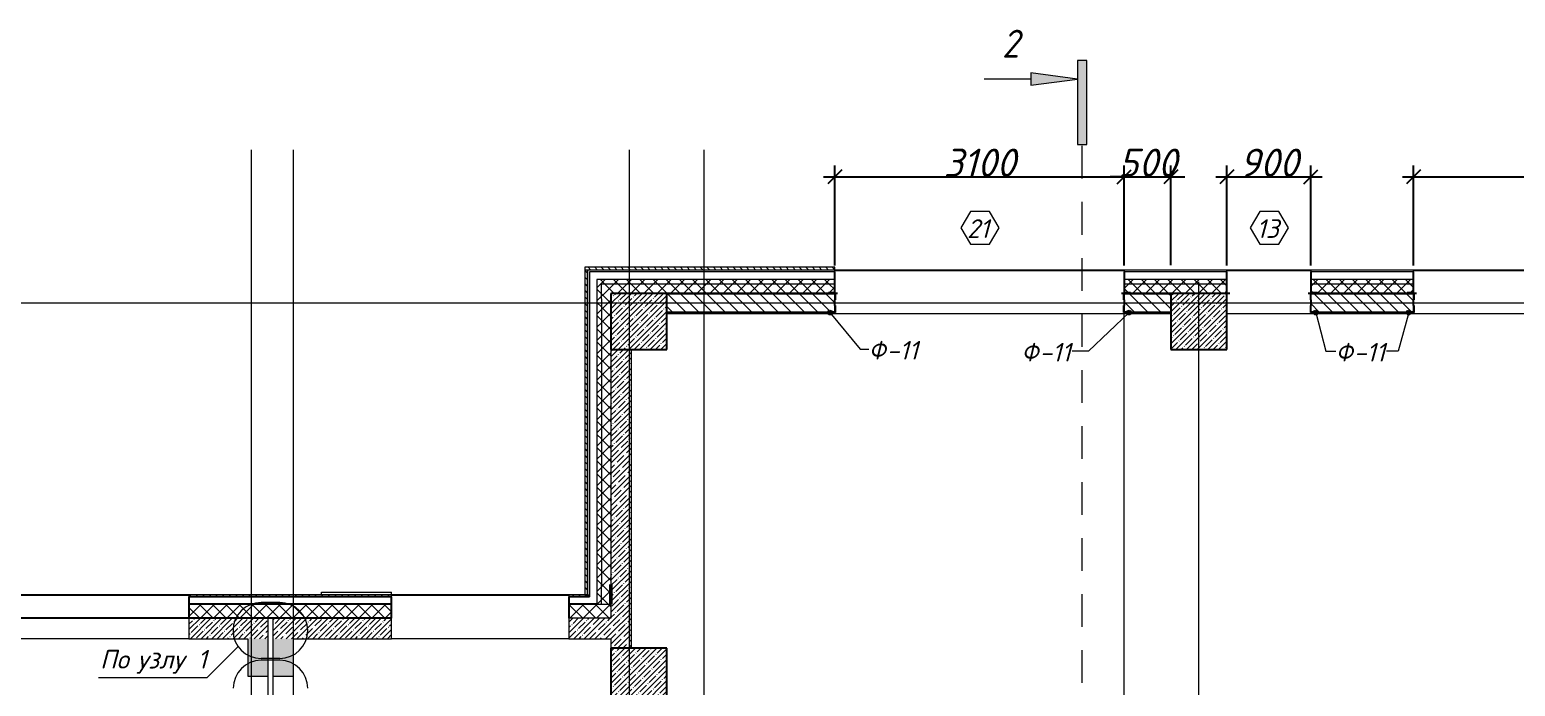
# Model space of a CAD drawing. Header units: millimetres. Extents: x 12986 to 523328, y -9759 to 30092.
# Drawn here: x 275031 to 290947, y 20125 to 27158 of the extents above; entities that cross this region are included whole.
import ezdxf

# ---------------------------------------------------------------- set-up
doc = ezdxf.new("R2010")
doc.units = ezdxf.units.MM
doc.linetypes.add('01 Штриховая _4 мм_', pattern=[600, 350, -250])
for name, color, linetype, lineweight in [('A-ANNO-DIMS', 7, 'Continuous', 9), ('A-DETL', 7, 'Continuous', 9), ('A-DETL-1', 7, 'Continuous', 50), ('A-DETL-2', 7, 'Continuous', 5), ('A-FLOR', 7, 'Continuous', 9), ('A-GENM-1', 7, 'Continuous', 25), ('A-GENM-IDEN', 7, 'Continuous', 9), ('A-GLAZ-IDEN', 7, 'Continuous', 9), ('A-WALL', 7, 'Continuous', 5), ('A-WALL-1', 7, 'Continuous', 25), ('A-WALL-FNSH-1', 7, 'Continuous', 9), ('A-WALL-PATT-1', 7, 'Continuous', 5), ('G-ANNO-SYMB-1', 7, '01 Штриховая _4 мм_', 9), ('G-ANNO-TEXT', 7, 'Continuous', 9), ('I-WALL', 7, 'Continuous', 5), ('S-COLS', 7, 'Continuous', 9), ('S-COLS-1', 7, 'Continuous', 5), ('S-COLS-2', 7, 'Continuous', 25), ('Оси-1', 7, 'Continuous', 20)]:
    doc.layers.add(name, color=color, linetype=linetype, lineweight=lineweight)
for name, color, linetype, lineweight, true_color in [('A-DETL-GENF-2', 7, 'Continuous', 5, 0xce0000), ('A-WALL-3', 7, 'Continuous', 5, 0x000000), ('A-WALL-4', 7, 'Continuous', 25, 0x000000), ('A-WALL-PATT-2', 7, 'Continuous', 5, 0xce0000), ('I-WALL-1', 7, 'Continuous', 5, 0x800000)]:
    doc.layers.add(name, color=color, linetype=linetype, lineweight=lineweight, true_color=true_color)
doc.styles.add('ISOCPEUR_I_1', font='isocpeui.ttf', dxfattribs={"width": 0.9, "height": 250})
doc.styles.add('ISOCPEUR_I_2', font='isocpeui.ttf', dxfattribs={"height": 300})
doc.styles.add('ISOCPEUR_I_3', font='isocpeui.ttf', dxfattribs={"width": 0.9, "height": 200})
doc.dimstyles.new('ISO-2_0_0_9К_СРЕДНИЙ_2', dxfattribs={"dimscale": 304.8, "dimtxt": 199.196235, "dimasz": 0.492126, "dimexe": 0.393701, "dimexo": 0, "dimgap": 0, "dimtad": 1, "dimdec": 0, "dimzin": 0, "dimdsep": 46, "dimtxsty": 'ISOCPEUR_I_2', "dimblk1": 'OBLIQUE', "dimblk2": 'OBLIQUE', "dimsah": 1, "dimcen": 0.09, "dimdle": 0.393701, "dimazin": 0, "dimtfac": 1, "dimtdec": 4, "dimtix": 1, "dimtmove": 0, "dimatfit": 3, "dimfxl": 1, "dimtvp": 1, "dimtolj": 1, "dimtzin": 0, "dimarcsym": 2})
doc.dimstyles.new('ISO-2_0_0_9К_СРЕДНИЙ_ФОН_1', dxfattribs={"dimscale": 304.8, "dimtxt": 199.196235, "dimasz": 0.492126, "dimexe": 0.393701, "dimexo": 0, "dimgap": 0.164042, "dimtad": 1, "dimdec": 0, "dimdsep": 46, "dimtxsty": 'ISOCPEUR_I_3', "dimblk1": 'OBLIQUE', "dimblk2": 'OBLIQUE', "dimsah": 1, "dimcen": 0.09, "dimdle": 0.393701, "dimazin": 0, "dimtfac": 1, "dimtdec": 4, "dimtix": 1, "dimtmove": 0, "dimatfit": 3, "dimfxl": 1, "dimtvp": 1, "dimtfill": 1, "dimtolj": 1, "dimtzin": 0, "dimarcsym": 2})
pattern_1 = [(45, (239096.85, -2765.93), (-57.02463, 57.02463), []), (45, (239153.876, -2765.93), (-57.02463, 57.02463), [100.806, -20.161, 3.353, -16.808])]
pattern_2 = [(135, (239096.85, -2765.933), (-35.35534, -35.35534), [])]
pattern_3 = [(45, (239096.85, -2765.93), (-70.71068, 70.71068), []), (135, (239096.85, -2765.93), (-70.71068, -70.71068), [])]
pattern_4 = [(135, (239096.85, -2765.93), (-70.71068, -70.71068), [])]

# ---------------------------------------------------------------- blocks, each defined once
blk = doc.blocks.new('Колонна_Несущая_Прямоугольное сечение - 600х600-V20-АР1_1_Кладочный план 2 этажа')
at = {"layer": 'S-COLS-1'}
h = blk.add_hatch(dxfattribs=at)
h.set_pattern_fill('FP_30', color=256, style=0, pattern_type=2)
h.set_pattern_definition([(45, (-42460, -23000), (-57.02463, 57.02463), []), (45, (-42402.975, -23000), (-57.02463, 57.02463), [100.806, -20.161, 3.353, -16.808])])
h.paths.add_polyline_path([(-300, -300), (300, -300), (300, 300), (-300, 300)], flags=0)
at = {"layer": 'S-COLS-2'}
for p, q in [((300, 300), (-300, 300)), ((-300, 300), (-300, -300)), ((300, -300), (300, 300)), ((-300, -300), (300, -300))]:
    blk.add_line(p, q, dxfattribs=at)
blk = doc.blocks.new('Фахверк_СКБ_Уголок - Ф-11_200х2500 h-28441216-АР1_1_Кладочный план 2 этажа')
at = {"layer": 'A-GENM-1'}
for p, q in [((200, 156), (125, 156)), ((125, 156), (125, 81)), ((125, 81), (131, 81)), ((131, 19), (125, 19)), ((125, 19), (125, -56)), ((131, 81), (131, 150)), ((131, 150), (200, 150)), ((131, -50), (131, 19)), ((200, 150), (200, 156)), ((125, -56), (200, -56)), ((200, -50), (131, -50)), ((200, -56), (200, -50))]:
    blk.add_line(p, q, dxfattribs=at)
blk = doc.blocks.new('Колонна_Несущая_Прямоугольное сечение - 600х600-30049897-АР1_1_Кладочный план 2 этажа')
at = {"layer": 'S-COLS-1'}
h = blk.add_hatch(dxfattribs=at)
h.set_pattern_fill('FP_65', color=256, style=0, pattern_type=2)
h.set_pattern_definition([(45, (-42460, -26800), (-57.02463, 57.02463), []), (45, (-42402.975, -26800), (-57.02463, 57.02463), [100.806, -20.161, 3.353, -16.808])])
h.paths.add_polyline_path([(-300, -300), (300, -300), (300, 300), (-300, 300), (-300, 73)], flags=0)
at = {"layer": 'S-COLS-2'}
for p, q in [((300, 300), (-300, 300)), ((-300, 300), (-300, -300)), ((300, -300), (300, 300)), ((-300, -300), (300, -300))]:
    blk.add_line(p, q, dxfattribs=at)
blk = doc.blocks.new('Колонна_Несущая_Прямоугольное сечение - 600х600-V79-АР1_1_Кладочный план 2 этажа')
at = {"layer": 'S-COLS-1'}
h = blk.add_hatch(dxfattribs=at)
h.set_pattern_fill('FP_68', color=256, style=0, pattern_type=2)
h.set_pattern_definition([(45, (-48460, -26800), (-57.02463, 57.02463), []), (45, (-48402.975, -26800), (-57.02463, 57.02463), [100.806, -20.161, 3.353, -16.808])])
h.paths.add_polyline_path([(-300, -300), (300, -300), (300, 300), (-300, 300)], flags=0)
at = {"layer": 'S-COLS-2'}
for p, q in [((300, 300), (-300, 300)), ((-300, 300), (-300, -300)), ((300, -300), (300, 300)), ((-300, -300), (300, -300))]:
    blk.add_line(p, q, dxfattribs=at)
blk = doc.blocks.new('Разрез - Заголовок разреза-10218885-АР1_1_Кладочный план 2 этажа')
at = {"layer": 'G-ANNO-SYMB-1'}
for points in [[(0, 0.5), (0, -0.5), (-9, -0.5), (-9, 0.5)], [(-6.34, -5.5), (-7.66, -5.5), (-7, -0.5)]]:
    blk.add_hatch(color=256, dxfattribs=at).paths.add_polyline_path(points, flags=0)
for p, q in [((0, 0.5), (-9, 0.5)), ((-9, 0.5), (-9, -0.5)), ((0, -0.5), (0, 0.5)), ((-9, -0.5), (0, -0.5)), ((-7, -0.5), (-7.66, -5.5)), ((-6.34, -5.5), (-7, -0.5)), ((-7.66, -5.5), (-6.34, -5.5)), ((-7, -5.5), (-7, -10.5))]:
    blk.add_line(p, q, dxfattribs=at)
blk = doc.blocks.new('_Oblique')
at = {"color": 0, "linetype": 'ByBlock', "lineweight": -2}
blk.add_line((-0.5, -0.5), (0.5, 0.5), dxfattribs=at)
blk = doc.blocks.new('*D2076')
at = {"layer": 'A-ANNO-DIMS', "color": 0, "lineweight": -2, "transparency": 16777216}
for p, q in [((283657, 24634), (283657, 25704)), ((286757, 24634), (286757, 25704)), ((283537, 25584), (286877, 25584))]:
    blk.add_line(p, q, dxfattribs=at)
at = {"layer": 'Defpoints', "color": 0, "transparency": 16777216}
for p in [(286757, 25584), (283657, 24634), (286757, 24634)]:
    blk.add_point(p, dxfattribs=at)
at = {"layer": 'A-ANNO-DIMS', "color": 0, "lineweight": -2, "transparency": 16777216, "xscale": 150, "yscale": 150, "zscale": 150, "rotation": 180}
blk.add_blockref('_Oblique', (283657, 25584), dxfattribs=at)
at = {"layer": 'A-ANNO-DIMS', "color": 0, "lineweight": -2, "transparency": 16777216, "xscale": 150, "yscale": 150, "zscale": 150}
blk.add_blockref('_Oblique', (286757, 25584), dxfattribs=at)
at = {"layer": 'A-ANNO-DIMS', "color": 0, "transparency": 16777216, "insert": (285207, 25734), "char_height": 300, "width": 560.81, "attachment_point": 5, "style": 'ISOCPEUR_I_2'}
blk.add_mtext('\\A1;3100', dxfattribs=at)
blk = doc.blocks.new('*D2077')
at = {"layer": 'A-ANNO-DIMS', "color": 0, "lineweight": -2, "transparency": 16777216}
for p, q in [((286757, 24634), (286757, 25704)), ((287257, 24637), (287257, 25704)), ((286757, 25584), (286607, 25584)), ((286757, 25584), (287257, 25584)), ((287257, 25584), (287407, 25584))]:
    blk.add_line(p, q, dxfattribs=at)
at = {"layer": 'Defpoints', "color": 0, "transparency": 16777216}
for p in [(287257, 25584), (286757, 24634), (287257, 24637)]:
    blk.add_point(p, dxfattribs=at)
at = {"layer": 'A-ANNO-DIMS', "color": 0, "lineweight": -2, "transparency": 16777216, "xscale": 150, "yscale": 150, "zscale": 150}
blk.add_blockref('_Oblique', (286757, 25584), dxfattribs=at)
at = {"layer": 'A-ANNO-DIMS', "color": 0, "lineweight": -2, "transparency": 16777216, "xscale": 150, "yscale": 150, "zscale": 150, "rotation": 180}
blk.add_blockref('_Oblique', (287257, 25584), dxfattribs=at)
at = {"layer": 'A-ANNO-DIMS', "color": 0, "transparency": 16777216, "insert": (287007, 25734), "char_height": 300, "width": 455.09, "attachment_point": 5, "style": 'ISOCPEUR_I_2'}
blk.add_mtext('\\A1;500', dxfattribs=at)
blk = doc.blocks.new('*D2293')
at = {"layer": 'A-ANNO-DIMS', "color": 0, "lineweight": -2, "transparency": 16777216}
for p, q in [((287857, 24634), (287857, 25704)), ((288757, 24634), (288757, 25704)), ((287737, 25584), (288877, 25584))]:
    blk.add_line(p, q, dxfattribs=at)
at = {"layer": 'Defpoints', "color": 0, "transparency": 16777216}
for p in [(288757, 25584), (287857, 24634), (288757, 24634)]:
    blk.add_point(p, dxfattribs=at)
at = {"layer": 'A-ANNO-DIMS', "color": 0, "lineweight": -2, "transparency": 16777216, "xscale": 150, "yscale": 150, "zscale": 150, "rotation": 180}
blk.add_blockref('_Oblique', (287857, 25584), dxfattribs=at)
at = {"layer": 'A-ANNO-DIMS', "color": 0, "lineweight": -2, "transparency": 16777216, "xscale": 150, "yscale": 150, "zscale": 150}
blk.add_blockref('_Oblique', (288757, 25584), dxfattribs=at)
at = {"layer": 'A-ANNO-DIMS', "color": 0, "transparency": 16777216, "insert": (288307, 25734), "char_height": 300, "width": 455.09, "attachment_point": 5, "style": 'ISOCPEUR_I_2'}
blk.add_mtext('\\A1;900', dxfattribs=at)
blk = doc.blocks.new('*D2294')
at = {"layer": 'A-ANNO-DIMS', "color": 0, "lineweight": -2, "transparency": 16777216}
for p, q in [((289857, 24634), (289857, 25704)), ((292957, 24634), (292957, 25704)), ((289737, 25584), (293077, 25584))]:
    blk.add_line(p, q, dxfattribs=at)
at = {"layer": 'Defpoints', "color": 0, "transparency": 16777216}
for p in [(292957, 25584), (289857, 24634), (292957, 24634)]:
    blk.add_point(p, dxfattribs=at)
at = {"layer": 'A-ANNO-DIMS', "color": 0, "lineweight": -2, "transparency": 16777216, "xscale": 150, "yscale": 150, "zscale": 150, "rotation": 180}
blk.add_blockref('_Oblique', (289857, 25584), dxfattribs=at)
at = {"layer": 'A-ANNO-DIMS', "color": 0, "lineweight": -2, "transparency": 16777216, "xscale": 150, "yscale": 150, "zscale": 150}
blk.add_blockref('_Oblique', (292957, 25584), dxfattribs=at)
at = {"layer": 'A-ANNO-DIMS', "color": 0, "transparency": 16777216, "insert": (291407, 25734), "char_height": 200, "width": 560.81, "attachment_point": 5, "style": 'ISOCPEUR_I_3', "bg_fill": 3, "box_fill_scale": 1.1, "bg_fill_color": 256, "bg_fill_true_color": 13158600, "bg_fill_transparency": 0}
blk.add_mtext('\\A1;3100', dxfattribs=at)
blk = doc.blocks.new('AAR_СКБ_Марка_Окна_Перемычка и проем - Марка проема-25443838-АР1_1_Кладочный план 2 этажа')
at = {"layer": 'A-GLAZ-IDEN'}
for p, q in [((-0.97, -0.98), (-1.99, -2.75)), ((1.07, -0.98), (-0.97, -0.98)), ((2.09, -2.75), (1.07, -0.98)), ((-1.99, -2.75), (-0.97, -4.51)), ((1.07, -4.51), (2.09, -2.75)), ((-0.97, -4.51), (1.07, -4.51))]:
    blk.add_line(p, q, dxfattribs=at)

msp = doc.modelspace()

# ---------------------------------------------------------------- hatches: boundary and pattern name
at = {"layer": 'A-DETL-GENF-2'}
h = msp.add_hatch(dxfattribs=at)
h.set_pattern_fill('FP_11', color=256, style=0, pattern_type=2)
h.set_pattern_definition(pattern_3)
h.paths.add_polyline_path([(281106.85079, 24274.52264), (281156.85079, 24274.52264), (281156.85079, 24484.06718), (281106.85079, 24484.06718)], flags=0)
h = msp.add_hatch(dxfattribs=at)
h.set_pattern_fill('FP_11', color=256, style=0, pattern_type=2)
h.set_pattern_definition(pattern_3)
h.paths.add_polyline_path([(281156.85079, 21004.06729), (281156.85079, 21213.61182), (281106.85079, 21213.61182), (281106.85079, 21004.06729)], flags=0)
h = msp.add_hatch(dxfattribs=at)
h.set_pattern_fill('FP_11', color=256, style=0, pattern_type=2)
h.set_pattern_definition(pattern_3)
h.paths.add_polyline_path([(281256.85079, 21004.06729), (281256.85079, 21213.61182), (281156.85079, 21213.61182), (281156.85079, 21004.06729)], flags=0)
at = {"layer": 'A-GENM-IDEN'}
h = msp.add_hatch(color=256, dxfattribs=at)
edge = h.paths.add_edge_path(flags=0)
edge.add_arc((283604.51748, 24128.06713), 25, 0, 360)
h = msp.add_hatch(color=256, dxfattribs=at)
edge = h.paths.add_edge_path(flags=0)
edge.add_arc((286809.18419, 24128.06713), 25, 0, 360)
h = msp.add_hatch(color=256, dxfattribs=at)
edge = h.paths.add_edge_path(flags=0)
edge.add_arc((288809.47083, 24128.06718), 25, 0, 360)
h = msp.add_hatch(color=256, dxfattribs=at)
edge = h.paths.add_edge_path(flags=0)
edge.add_arc((289804.70752, 24128.06718), 25, 0, 360)
at = {"layer": 'A-WALL-PATT-1'}
h = msp.add_hatch(dxfattribs=at)
h.set_pattern_fill('FP_23', color=256, style=0, pattern_type=2)
h.set_pattern_definition(pattern_2)
h.paths.add_polyline_path([(283656.85082, 24584.06718), (283656.85082, 24614.06718), (280976.85079, 24614.06718), (280976.85079, 24584.06718), (283432.94456, 24584.06718)], flags=0)
h = msp.add_hatch(dxfattribs=at)
h.set_pattern_fill('FP_23', color=256, style=0, pattern_type=2)
h.set_pattern_definition(pattern_2)
h.paths.add_polyline_path([(280976.85079, 21103.78904), (281006.85079, 21103.78904), (281006.85079, 24584.06718), (280976.85079, 24584.06718), (280976.85079, 23036.75739)], flags=0)
h = msp.add_hatch(dxfattribs=at)
h.set_pattern_fill('FP_11', color=256, style=0, pattern_type=2)
h.set_pattern_definition(pattern_3)
h.paths.add_polyline_path([(332256.85081, 24434.06718), (332256.85081, 24434.17153), (332097.32568, 24434.17153), (332097.32568, 24484.06718), (319446.85083, 24484.06718), (319446.85083, 24434.06718), (332256.76569, 24434.06718)], flags=0)
h.paths.add_polyline_path([(316946.85083, 24434.06718), (316946.85083, 24484.06718), (315446.85083, 24484.06718), (315446.85083, 24434.06718), (315610.52269, 24434.06718)], flags=0)
h.paths.add_polyline_path([(309906.85081, 24434.06718), (309906.85081, 24484.06718), (307956.85085, 24484.06718), (307956.85085, 24434.06718)], flags=0)
h.paths.add_polyline_path([(312006.85081, 24434.06718), (313346.85083, 24434.06718), (313346.85083, 24484.06718), (312006.85081, 24484.06718)], flags=0)
h.paths.add_polyline_path([(288757.13747, 24434.06718), (289857.04085, 24434.06718), (289857.04085, 24484.06718), (288757.13747, 24484.06718)], flags=0)
h.paths.add_polyline_path([(300156.85083, 24434.06718), (300156.85083, 24484.06718), (298956.85088, 24484.06718), (298956.85088, 24434.06718)], flags=0)
h.paths.add_polyline_path([(303256.85083, 24434.06718), (304356.85081, 24434.06718), (304356.85081, 24484.06718), (303256.85083, 24484.06718)], flags=0)
h.paths.add_polyline_path([(305256.85081, 24434.06718), (307056.85085, 24434.06718), (307056.85085, 24484.06718), (305256.85081, 24484.06718)], flags=0)
h.paths.add_polyline_path([(294106.72465, 24434.06718), (294106.72465, 24484.06718), (292957.04085, 24484.06718), (292957.04085, 24434.06718)], flags=0)
h.paths.add_polyline_path([(295006.72465, 24434.06718), (296256.85088, 24434.06718), (296256.85088, 24484.06718), (295006.72465, 24484.06718)], flags=0)
h.paths.add_polyline_path([(287857.13747, 24434.06718), (287857.13747, 24484.06718), (286756.85083, 24484.06718), (286756.85083, 24434.06718)], flags=0)
h.paths.add_polyline_path([(283432.94456, 24434.06718), (283656.85083, 24434.06718), (283656.85083, 24484.06718), (281156.85079, 24484.06718), (281156.85079, 24434.06718), (281900.67894, 24434.06718)], flags=0)
h = msp.add_hatch(dxfattribs=at)
h.set_pattern_fill('FP_11', color=256, style=0, pattern_type=2)
h.set_pattern_definition(pattern_3)
h.paths.add_polyline_path([(332156.85081, 24334.06718), (332156.85081, 24434.06718), (319446.85083, 24434.06718), (319446.85083, 24340.06718), (319515.85083, 24340.06718), (319515.85083, 24334.06718), (332082.37816, 24334.06718)], flags=0)
h.paths.add_polyline_path([(316877.85083, 24334.06718), (316877.85083, 24340.06718), (316946.85083, 24340.06718), (316946.85083, 24434.06718), (315446.85083, 24434.06718), (315446.85083, 24340.06718), (315515.85083, 24340.06718), (315515.85083, 24334.06718), (316346.85081, 24334.06718)], flags=0)
h.paths.add_polyline_path([(313277.85083, 24334.06718), (313277.85083, 24340.06718), (313346.85083, 24340.06718), (313346.85083, 24434.06718), (312006.85081, 24434.06718), (312006.85081, 24340.06718), (312075.85081, 24340.06718), (312075.85081, 24334.06718), (313136.85081, 24334.06718)], flags=0)
h.paths.add_polyline_path([(305856.85081, 24334.06718), (306987.85085, 24334.06718), (306987.85085, 24340.06718), (307056.85085, 24340.06718), (307056.85085, 24434.06718), (305256.85081, 24434.06718), (305256.85081, 24334.06718)], flags=0)
h.paths.add_polyline_path([(303325.85083, 24334.06718), (304287.85081, 24334.06718), (304287.85081, 24340.06718), (304356.85081, 24340.06718), (304356.85081, 24434.06718), (303256.85083, 24434.06718), (303256.85083, 24340.06718), (303325.85083, 24340.06718)], flags=0)
h.paths.add_polyline_path([(309406.85081, 24334.06718), (309906.85081, 24334.06718), (309906.85081, 24434.06718), (307956.85085, 24434.06718), (307956.85085, 24340.06718), (308025.85085, 24340.06718), (308025.85085, 24334.06718)], flags=0)
h.paths.add_polyline_path([(295075.72465, 24334.06718), (296187.85088, 24334.06718), (296187.85088, 24340.06718), (296256.85088, 24340.06718), (296256.85088, 24434.06718), (295006.72465, 24434.06718), (295006.72465, 24340.06718), (295075.72465, 24340.06718)], flags=0)
h.paths.add_polyline_path([(299256.85081, 24334.06718), (300087.85083, 24334.06718), (300087.85083, 24340.06718), (300156.85083, 24340.06718), (300156.85083, 24434.06718), (298956.85088, 24434.06718), (298956.85088, 24340.06718), (299025.85088, 24340.06718), (299025.85088, 24334.06718)], flags=0)
h.paths.add_polyline_path([(294037.72465, 24334.06718), (294037.74362, 24340.06718), (294106.72465, 24340.06718), (294106.72465, 24434.06718), (292957.04085, 24434.06718), (292957.04085, 24340.06718), (293026.04085, 24340.06718), (293026.04085, 24334.06718), (293856.85081, 24334.06724)], flags=0)
h.paths.add_polyline_path([(281156.85079, 24334.06718), (283587.85082, 24334.06718), (283587.85082, 24340.06713), (283656.85082, 24340.06713), (283656.85082, 24434.06718), (281156.85079, 24434.06718)], flags=0)
h.paths.add_polyline_path([(287857.13747, 24334.06718), (287856.85081, 24434.06718), (286756.85083, 24434.06718), (286756.85086, 24340.06713), (286825.85086, 24340.06713), (286825.85086, 24334.06718), (287856.85081, 24334.06724)], flags=0)
h.paths.add_polyline_path([(289562.00706, 24334.06718), (289788.04085, 24334.06718), (289788.04085, 24340.06718), (289857.04085, 24340.06718), (289857.04085, 24434.06718), (288757.13747, 24434.06718), (288757.1375, 24340.06718), (288826.1375, 24340.06718), (288826.1375, 24334.06718)], flags=0)
h = msp.add_hatch(dxfattribs=at)
h.set_pattern_fill('FP_11', color=256, style=0, pattern_type=2)
h.set_pattern_definition(pattern_3)
h.paths.add_polyline_path([(281106.85079, 21213.61182), (281156.85079, 21213.61182), (281155.92905, 24274.52264), (281106.85079, 24274.52264), (281106.85079, 23036.75739)], flags=0)
h = msp.add_hatch(dxfattribs=at)
h.set_pattern_fill('FP_11', color=256, style=0, pattern_type=2)
h.set_pattern_definition(pattern_3)
h.paths.add_polyline_path([(281256.85079, 21213.61182), (281256.85079, 24334.06718), (281156.85079, 24334.06718), (281156.85079, 21213.61182), (281160.24226, 21213.61182)], flags=0)
h = msp.add_hatch(dxfattribs=at)
h.set_pattern_fill('FP_7', color=256, style=0, pattern_type=2)
h.set_pattern_definition(pattern_1)
h.paths.add_polyline_path([(281476.85079, 20534.06726), (281476.85079, 23734.06721), (281256.85081, 23734.06721), (281256.85079, 20534.06726)], flags=0)
h = msp.add_hatch(dxfattribs=at)
h.set_pattern_fill('FP_23', color=256, style=0, pattern_type=2)
h.set_pattern_definition(pattern_2)
h.paths.add_polyline_path([(281026.85079, 21084.06729), (281026.85079, 21104.06729), (280806.85079, 21104.06729), (280806.85079, 21084.06729)], flags=0)
h.paths.add_polyline_path([(276737.32431, 21084.06729), (278156.85079, 21084.06729), (278156.85079, 21104.06729), (276737.32431, 21104.06729)], flags=0)
h.paths.add_polyline_path([(273090.15159, 21084.06729), (273637.32431, 21084.06729), (273637.32431, 21104.06729), (272936.85079, 21104.06729), (272936.85079, 21084.06729), (272956.85079, 21084.06729)], flags=0)
h = msp.add_hatch(dxfattribs=at)
h.set_pattern_fill('FP_23', color=256, style=0, pattern_type=2)
h.set_pattern_definition(pattern_2)
h.paths.add_polyline_path([(278906.85079, 21084.06729), (278906.85079, 21104.06729), (278156.85079, 21104.06729), (278156.85079, 21084.06729)], flags=0)
h.paths.add_polyline_path([(272936.85079, 21084.06729), (272956.85079, 21084.06729), (272956.85079, 21104.06729), (272936.85079, 21104.06729)], flags=0)
h = msp.add_hatch(dxfattribs=at)
h.set_pattern_fill('FP_11', color=256, style=0, pattern_type=2)
h.set_pattern_definition(pattern_3)
h.paths.add_polyline_path([(272806.85079, 20854.06729), (273637.32431, 20854.06729), (273637.32431, 21004.06729), (272706.85079, 21004.06729), (272706.85079, 20854.06729)], flags=0)
h.paths.add_polyline_path([(281256.85079, 20854.06729), (281256.85079, 21004.06729), (280806.85079, 21004.06729), (280806.85079, 20854.06729)], flags=0)
h.paths.add_polyline_path([(277303.88206, 20854.06729), (278156.85079, 20854.06729), (278156.85079, 21004.06729), (276737.32431, 21004.06729), (276737.32431, 20854.06729)], flags=0)
h = msp.add_hatch(dxfattribs=at)
h.set_pattern_fill('FP_11', color=256, style=0, pattern_type=2)
h.set_pattern_definition(pattern_3)
h.paths.add_polyline_path([(278906.85079, 20854.06729), (278906.85079, 21004.06729), (278156.85079, 21004.06729), (278156.85079, 20854.06729)], flags=0)
h.paths.add_polyline_path([(272806.85079, 20854.06729), (272956.85079, 20854.06729), (272956.85079, 21004.06729), (272706.85079, 21004.06729), (272706.85079, 20854.06729)], flags=0)
h = msp.add_hatch(dxfattribs=at)
h.set_pattern_fill('FP_7', color=256, style=0, pattern_type=2)
h.set_pattern_definition(pattern_1)
h.paths.add_polyline_path([(277586.85079, 20634.06729), (277586.85079, 20854.06729), (276737.32431, 20854.06729), (276737.32431, 20634.06729), (277366.85079, 20634.06729)], flags=0)
h.paths.add_polyline_path([(272706.85079, 20634.06729), (273637.32431, 20634.06729), (273637.32431, 20854.06729), (272706.85079, 20854.06729)], flags=0)
h = msp.add_hatch(dxfattribs=at)
h.set_pattern_fill('FP_7', color=256, style=0, pattern_type=2)
h.set_pattern_definition(pattern_1)
h.paths.add_polyline_path([(281256.85079, 20634.06729), (281256.85079, 20854.06729), (280806.85079, 20854.06729), (280806.85079, 20634.06729)], flags=0)
h.paths.add_polyline_path([(277636.85079, 20634.06729), (278906.85079, 20634.06729), (278906.85079, 20854.06729), (277636.85079, 20854.06729)], flags=0)
h = msp.add_hatch(dxfattribs=at)
h.set_pattern_fill('FP_7', color=256, style=0, pattern_type=2)
h.set_pattern_definition(pattern_1)
h.paths.add_polyline_path([(277586.85079, 10834.06731), (277586.85079, 18784.06729), (277366.85079, 18784.06729), (277366.85079, 10834.06731)], flags=0)
h.paths.add_polyline_path([(277586.85079, 20234.06729), (277586.85079, 20634.06729), (277366.85079, 20634.06729), (277366.85079, 20234.06729)], flags=0)
h = msp.add_hatch(dxfattribs=at)
h.set_pattern_fill('FP_7', color=256, style=0, pattern_type=2)
h.set_pattern_definition(pattern_1)
h.paths.add_polyline_path([(277856.85079, 7464.06731), (277856.85079, 8434.06731), (277636.85079, 8434.06731), (277636.85079, 7464.06731)], flags=0)
h.paths.add_polyline_path([(277636.85079, 10834.06731), (277856.85079, 10834.06731), (277856.85079, 18784.06729), (277636.85079, 18784.06729), (277636.85079, 14472.83394)], flags=0)
h.paths.add_polyline_path([(277856.85079, 20234.06729), (277856.85079, 20634.06704), (277636.85079, 20634.06704), (277636.85079, 20234.06729)], flags=0)
at = {"layer": 'A-WALL-PATT-2'}
h = msp.add_hatch(dxfattribs=at)
h.set_pattern_fill('FP_22', color=256, style=0, pattern_type=2)
h.set_pattern_definition(pattern_4)
h.paths.add_polyline_path([(287256.85081, 24134.06718), (287256.85081, 24334.06718), (286756.85086, 24334.06713), (286756.85086, 24134.06719), (286825.85086, 24134.06718)], flags=0)
h.paths.add_polyline_path([(281900.67894, 24134.06718), (283656.85083, 24134.06718), (283656.85083, 24334.06713), (281856.85081, 24334.06718), (281856.85081, 24134.06718)], flags=0)
h = msp.add_hatch(dxfattribs=at)
h.set_pattern_fill('FP_22', color=256, style=0, pattern_type=2)
h.set_pattern_definition(pattern_4)
h.paths.add_polyline_path([(287856.85081, 24134.06718), (287857.13747, 24134.06718), (287856.85081, 24334.06718)], flags=0)
h.paths.add_polyline_path([(288757.13747, 24134.06718), (289857.04085, 24134.06718), (289857.04085, 24334.06718), (288757.13747, 24334.06718), (288757.13747, 24203.06718)], flags=0)
h.paths.add_polyline_path([(293256.85081, 24134.06718), (293256.85081, 24334.06718), (292957.04085, 24334.06718), (292957.04085, 24134.06718), (293026.04085, 24134.06718)], flags=0)

# ---------------------------------------------------------------- linework, layer by layer
at = {"layer": 'A-DETL'}
for p, q in [((281106.85079, 24484.06718), (281106.85079, 24274.52264)), ((281156.85079, 24484.06718), (281106.85079, 24484.06718)), ((283656.85083, 24484.06718), (281156.85079, 24484.06718)), ((287857.13747, 24484.06718), (286756.85083, 24484.06718)), ((289857.04085, 24484.06718), (288757.13747, 24484.06718)), ((281106.85079, 24274.52264), (281106.85079, 21213.61182)), ((281106.85079, 21213.61182), (281106.85079, 21004.06729)), ((281106.85079, 21004.06729), (281156.85079, 21004.06729)), ((281156.85079, 21004.06729), (281256.85079, 21004.06729))]:
    msp.add_line(p, q, dxfattribs=at)
at = {"layer": 'A-DETL-1'}
msp.add_line((281256.85079, 21004.06729), (281256.85079, 21213.61182), dxfattribs=at)
at = {"layer": 'A-DETL-2'}
for p, q in [((281156.85079, 24274.52264), (281156.85079, 24434.06718)), ((281156.85079, 21004.06729), (281156.85079, 21213.61182)), ((277709.03594, 21022.84688), (277509.03594, 21022.84688)), ((276928.49105, 20217.07951), (277263.49417, 20552.08264)), ((277709.03594, 20422.84688), (277509.03594, 20422.84688)), ((277710.41333, 20403.13971), (277510.41333, 20403.13971)), ((276928.49105, 20217.07951), (275768.49105, 20217.07951))]:
    msp.add_line(p, q, dxfattribs=at)
for centre, start, end in [((277509.03594, 20722.84688), 90, 180), ((277709.03594, 20722.84688), 0, 90), ((277509.03594, 20722.84688), 180, 270), ((277709.03594, 20722.84688), 270, 0), ((277510.41333, 20103.13971), 90, 180), ((277710.41333, 20103.13971), 0, 90)]:
    msp.add_arc(centre, 300, start, end, dxfattribs=at)
at = {"layer": 'A-FLOR'}
for p, q in [((277587.05907, 7544.06731), (277587.05907, 20854.06729)), ((277636.85078, 20234.06729), (277636.85078, 18784.06729))]:
    msp.add_line(p, q, dxfattribs=at)
at = {"layer": 'A-GENM-IDEN'}
for p, q in [((283604.51748, 24128.06713), (283929.14096, 23737.22221)), ((286809.18419, 24128.06713), (286375.85106, 23716.17707)), ((288809.47083, 24128.06718), (288917.36543, 23716.17707)), ((289804.70752, 24128.06718), (289690.84281, 23716.17707)), ((283929.14096, 23737.22221), (284021.46021, 23737.22221)), ((286375.85106, 23716.17707), (286199.95117, 23716.17707)), ((288917.36543, 23716.17707), (289025.26004, 23716.17707)), ((289690.84281, 23716.17707), (289567.49452, 23716.17707))]:
    msp.add_line(p, q, dxfattribs=at)
for centre in [(283604.51748, 24128.06713), (286809.18419, 24128.06713), (288809.47083, 24128.06718), (289804.70752, 24128.06718)]:
    msp.add_circle(centre, 25, dxfattribs=at)
at = {"layer": 'A-WALL'}
for p, q in [((281026.85079, 24564.06718), (281026.85079, 21084.06729)), ((283656.85083, 24564.06718), (281026.85079, 24564.06718)), ((287857.13747, 24564.06718), (286756.85083, 24564.06718)), ((289857.04085, 24564.06718), (288757.13747, 24564.06718)), ((283656.85083, 24434.06718), (281156.85079, 24434.06718)), ((287857.13747, 24434.06718), (286756.85083, 24434.06718)), ((289857.04085, 24434.06718), (288757.13747, 24434.06718)), ((281156.85079, 24274.52264), (281156.85079, 21213.61182)), ((281006.85079, 21104.06729), (281026.85079, 21104.06729))]:
    msp.add_line(p, q, dxfattribs=at)
at = {"layer": 'A-WALL-1'}
for p, q in [((283587.85082, 24334.06718), (281856.85081, 24334.06718)), ((283656.85083, 24203.06713), (283656.85083, 24265.06713)), ((286756.85083, 24265.06713), (286756.85083, 24203.06713)), ((287256.85081, 24334.06718), (286825.85086, 24334.06718)), ((287857.13747, 24334.06718), (287856.85081, 24334.06718)), ((287857.13747, 24134.06718), (287857.13747, 24334.06718)), ((288757.13747, 24265.06718), (288757.13747, 24203.06718)), ((289788.04085, 24334.06718), (288826.1375, 24334.06718)), ((289857.04085, 24203.06718), (289857.04085, 24265.06718)), ((281856.85081, 24134.06718), (283587.85082, 24134.06718)), ((286825.85086, 24134.06718), (287256.85081, 24134.06718)), ((287856.85081, 24134.06718), (287857.13747, 24134.06718)), ((288826.1375, 24134.06718), (289788.04085, 24134.06718))]:
    msp.add_line(p, q, dxfattribs=at)
at = {"layer": 'A-WALL-3'}
for p, q in [((281256.85079, 23734.06721), (281256.85079, 21213.61182)), ((281476.85079, 20534.06726), (281476.85079, 23734.06721)), ((276737.32431, 20854.06729), (276737.32431, 20634.06729)), ((277586.85079, 20854.06729), (276737.32431, 20854.06729)), ((277586.85079, 20234.06729), (277586.85079, 20854.06729)), ((278906.85079, 20854.06729), (277636.85079, 20854.06729)), ((277636.85079, 20854.06729), (277636.85079, 20634.06729)), ((278906.85079, 20634.06729), (278906.85079, 20854.06729)), ((280806.85079, 20854.06729), (280806.85079, 20634.06729)), ((281256.85079, 20854.06729), (280806.85079, 20854.06729)), ((281256.85079, 21004.06729), (281256.85079, 20854.06729)), ((276737.32431, 20634.06729), (277366.85079, 20634.06729)), ((277366.85079, 20634.06729), (277366.85079, 20234.06729)), ((277636.85079, 20634.06704), (277636.85079, 20234.06729)), ((277856.85079, 20634.06729), (278906.85079, 20634.06729)), ((277856.85079, 20234.06729), (277856.85079, 20634.06704)), ((280806.85079, 20634.06729), (281256.85079, 20634.06729)), ((281256.85079, 20634.06729), (281256.85079, 20534.06726)), ((277366.85079, 20234.06729), (277586.85079, 20234.06729)), ((277636.85079, 20234.06729), (277856.85079, 20234.06729))]:
    msp.add_line(p, q, dxfattribs=at)
at = {"layer": 'A-WALL-4'}
for p, q in [((283656.85083, 24584.06718), (286756.85083, 24584.06718)), ((283656.85083, 24340.06713), (283656.85083, 24564.06718)), ((286756.85083, 24564.06718), (286756.85083, 24340.06713)), ((287857.13747, 24584.06718), (288757.13747, 24584.06718)), ((287857.13747, 24334.06718), (287857.13747, 24564.06718)), ((288757.13747, 24564.06718), (288757.13747, 24340.06718)), ((289857.04085, 24584.06718), (292957.04085, 24584.06718)), ((289857.04085, 24340.06718), (289857.04085, 24564.06718)), ((281856.85081, 24334.06718), (283587.85082, 24334.06718)), ((283686.85083, 24334.06718), (283662.85082, 24334.06718)), ((286750.85086, 24334.06718), (286726.85083, 24334.06718)), ((286825.85086, 24334.06718), (287256.85081, 24334.06718)), ((287887.13747, 24334.06718), (287857.13747, 24334.06718)), ((288751.1375, 24334.06718), (288727.13747, 24334.06718)), ((288826.1375, 24334.06718), (289788.04085, 24334.06718)), ((289887.04085, 24334.06718), (289863.04085, 24334.06718)), ((273637.32431, 21104.06729), (276737.32431, 21104.06729)), ((276737.32431, 21084.06729), (276737.32431, 20854.06729)), ((278906.85079, 21084.06729), (276737.32431, 21084.06729)), ((278906.85079, 21104.06729), (280806.85079, 21104.06729)), ((278906.85079, 20854.06729), (278906.85079, 21084.06729)), ((280806.85079, 21084.06729), (280806.85079, 20854.06729)), ((281026.85079, 21084.06729), (280806.85079, 21084.06729)), ((278906.85079, 20854.06729), (273637.32431, 20854.06729)), ((278906.85079, 21004.06729), (276737.32431, 21004.06729)), ((281106.85079, 21004.06729), (280806.85079, 21004.06729))]:
    msp.add_line(p, q, dxfattribs=at)
at = {"layer": 'A-WALL-FNSH-1'}
for p, q in [((283656.85082, 24614.06718), (280976.85079, 24614.06718)), ((280976.85079, 24614.06718), (280976.85079, 21103.78904)), ((283656.85082, 24584.06718), (280976.85079, 24584.06718)), ((281006.85079, 24584.06718), (281006.85079, 21104.06729)), ((283656.85083, 24584.06718), (281006.85079, 24584.06718)), ((281006.85079, 21103.78904), (281006.85079, 24584.06718)), ((283656.85082, 24584.06718), (283656.85082, 24614.06718)), ((283656.85083, 24564.06718), (283656.85083, 24584.06718)), ((287857.13747, 24584.06718), (286756.85083, 24584.06718)), ((286756.85083, 24584.06718), (286756.85083, 24564.06718)), ((287857.13747, 24564.06718), (287857.13747, 24584.06718)), ((289857.04085, 24584.06718), (288757.13747, 24584.06718)), ((288757.13747, 24584.06718), (288757.13747, 24564.06718)), ((289857.04085, 24564.06718), (289857.04085, 24584.06718)), ((278906.85079, 21104.06729), (276737.32431, 21104.06729)), ((276737.32431, 21104.06729), (276737.32431, 21084.06729)), ((278906.85079, 21084.06729), (278906.85079, 21104.06729)), ((281006.85079, 21104.06729), (280806.85079, 21104.06729)), ((280806.85079, 21104.06729), (280806.85079, 21084.06729)), ((280976.85079, 21103.78904), (281006.85079, 21103.78904))]:
    msp.add_line(p, q, dxfattribs=at)
at = {"layer": 'G-ANNO-SYMB-1'}
msp.add_line((286308.06964, -7437.18168), (286308.06964, 25929.77638), dxfattribs=at)
at = {"layer": 'I-WALL'}
for p, q in [((283662.85082, 24334.06721), (283686.85083, 24334.06721)), ((286726.85083, 24334.06721), (286750.85086, 24334.06721)), ((287857.13747, 24334.06721), (287887.13747, 24334.06721)), ((288727.13747, 24334.06721), (288751.1375, 24334.06721)), ((289863.04085, 24334.06721), (289887.04085, 24334.06721)), ((287256.85081, 24114.06721), (281856.85081, 24114.06721)), ((293256.85081, 24114.06721), (287856.85081, 24114.06721)), ((276737.32431, 20634.06729), (273637.32431, 20634.06729)), ((280806.85079, 20634.06729), (278906.85079, 20634.06729))]:
    msp.add_line(p, q, dxfattribs=at)
at = {"layer": 'I-WALL-1'}
for p, q in [((278156.85082, 21134.06729), (278906.85079, 21134.06729)), ((278156.85082, 21104.06729), (278156.85082, 21134.06729)), ((278906.85079, 21104.06729), (278906.85079, 21134.06729))]:
    msp.add_line(p, q, dxfattribs=at)
at = {"layer": 'Оси-1'}
for p, q in [((277406.85078, -6915.9327), (277406.85078, 25871.01046)), ((277856.85078, -5645.9327), (277856.85078, 25871.01046)), ((281456.85078, -6915.9327), (281456.85078, 25871.01046)), ((282256.85078, -6915.9327), (282256.85078, 25871.01046)), ((286756.85078, -6915.9327), (286756.85078, 24457.83451)), ((287556.85078, -6915.9327), (287556.85078, 24457.83451)), ((234936.85079, 24234.06713), (365048.47884, 24234.06713))]:
    msp.add_line(p, q, dxfattribs=at)

# ---------------------------------------------------------------- block references
at = {"layer": 'A-GENM-1', "rotation": 180}
for p in [(283787.85082, 24284.06713), (289988.04085, 24284.06718)]:
    msp.add_blockref('Фахверк_СКБ_Уголок - Ф-11_200х2500 h-28441216-АР1_1_Кладочный план 2 этажа', p, dxfattribs=at)
at = {"layer": 'A-GENM-1'}
for p in [(286625.85086, 24184.06713), (288626.1375, 24184.06718)]:
    msp.add_blockref('Фахверк_СКБ_Уголок - Ф-11_200х2500 h-28441216-АР1_1_Кладочный план 2 этажа', p, dxfattribs=at)
at = {"layer": 'A-GLAZ-IDEN', "xscale": 99.99999999999993, "yscale": 99.99999999999993, "zscale": 99.99999999999993}
for p in [(285206.85083, 25310.46563), (288307.13747, 25310.46563)]:
    msp.add_blockref('AAR_СКБ_Марка_Окна_Перемычка и проем - Марка проема-25443838-АР1_1_Кладочный план 2 этажа', p, dxfattribs=at)
at = {"layer": 'G-ANNO-SYMB-1', "xscale": 99.99999999999993, "yscale": 99.99999999999993, "zscale": 99.99999999999993, "rotation": 269.9999999999998}
msp.add_blockref('Разрез - Заголовок разреза-10218885-АР1_1_Кладочный план 2 этажа', (286308.06964, 25929.77638), dxfattribs=at)
at = {"layer": 'S-COLS'}
for name, p in [('Колонна_Несущая_Прямоугольное сечение - 600х600-30049897-АР1_1_Кладочный план 2 этажа', (281556.85081, 24034.06721)), ('Колонна_Несущая_Прямоугольное сечение - 600х600-V79-АР1_1_Кладочный план 2 этажа', (287556.85081, 24034.06724)), ('Колонна_Несущая_Прямоугольное сечение - 600х600-V20-АР1_1_Кладочный план 2 этажа', (281556.85079, 20234.06726))]:
    msp.add_blockref(name, p, dxfattribs=at)

# ---------------------------------------------------------------- texts
at = {"layer": 'A-GENM-IDEN', "char_height": 200, "attachment_point": 1, "style": 'ISOCPEUR_I_2'}
for s, insert, width in [('\\fISOCPEUR|b0|i1|c204|p34|;\\W.9;Ф', (284021.46021, 23824.83679), 230.886), ('-11', (284211.96021, 23824.83679), 389.620125), ('\\fISOCPEUR|b0|i1|c204|p34|;\\W.9;Ф', (285657.71669, 23803.79166), 230.886), ('-11', (285848.21669, 23803.79166), 389.620125), ('\\fISOCPEUR|b0|i1|c204|p34|;\\W.9;Ф', (289025.26004, 23803.79166), 230.886), ('\\fISOCPEUR|b0|i1|c204|p34|;\\W.9;Ф', (289025.26004, 23803.79166), 230.886), ('-11', (289215.76004, 23803.79166), 389.620125), ('-11', (289215.76004, 23803.79166), 389.620125)]:
    msp.add_mtext(s, dxfattribs=dict(at, insert=insert, width=width))
at = {"layer": 'A-GLAZ-IDEN', "char_height": 200, "width": 274.177125, "attachment_point": 1, "style": 'ISOCPEUR_I_2'}
for s, insert in [('21', (285072.9523, 25127.82425)), ('13', (288173.23894, 25127.82425))]:
    msp.add_mtext(s, dxfattribs=dict(at, insert=insert))
at = {"layer": 'G-ANNO-SYMB-1', "insert": (285447.44033, 27158.36583), "char_height": 300, "width": 256.54, "attachment_point": 1, "style": 'ISOCPEUR_I_1'}
msp.add_mtext('\\fISOCPEUR|b0|i1|c204|p34|;2', dxfattribs=at)
at = {"layer": 'G-ANNO-TEXT', "char_height": 200, "attachment_point": 1, "style": 'ISOCPEUR_I_2'}
for s, insert, width in [('По', (275784.34491, 20514.51834), 346.329), ('узлу', (276183.20428, 20514.51834), 627.7213125), (' 1', (276701.12616, 20514.51834), 252.5315625)]:
    msp.add_mtext(s, dxfattribs=dict(at, insert=insert, width=width))

# ---------------------------------------------------------------- dimensions: what is measured, and where the dimension line sits
at = {"layer": 'A-ANNO-DIMS'}
for base, p1, p2, override, picture, middle in [((286756.85083, 25584.10444), (283656.85083, 24634.06718), (286756.85083, 24634.06718), {"dimpost": '<>', "dimfxl": 3100}, '*D2076', (285206.85083, 25734.10444)), ((287256.85081, 25584.10444), (286756.85083, 24634.06718), (287256.85081, 24637.11518), {"dimpost": '<>', "dimfxl": 500.009272}, '*D2077', (287006.85082, 25734.10444)), ((288757.13747, 25584.10444), (287857.13747, 24634.06718), (288757.13747, 24634.06718), {"dimpost": '<>', "dimfxl": 900}, '*D2293', (288307.13747, 25734.10444))]:
    dim = msp.add_linear_dim(base=base, p1=p1, p2=p2, dimstyle='ISO-2_0_0_9К_СРЕДНИЙ_2', override=override, dxfattribs=at)
    dim.commit()
    dim.dimension.update_dxf_attribs({"geometry": picture, "text_midpoint": middle})

# ---------------------------------------------------------------- next in the draw order: dimensions: what is measured, and where the dimension line sits
dim = msp.add_linear_dim(base=(292957.04085, 25584.10444), p1=(289857.04085, 24634.06718), p2=(292957.04085, 24634.06718), dimstyle='ISO-2_0_0_9К_СРЕДНИЙ_ФОН_1', override={"dimpost": '<>', "dimfxl": 3100}, dxfattribs=at)
dim.commit()
dim.dimension.update_dxf_attribs({"geometry": '*D2294', "text_midpoint": (291407.04085, 25734.10444)})

doc.saveas('drawing.dxf')
